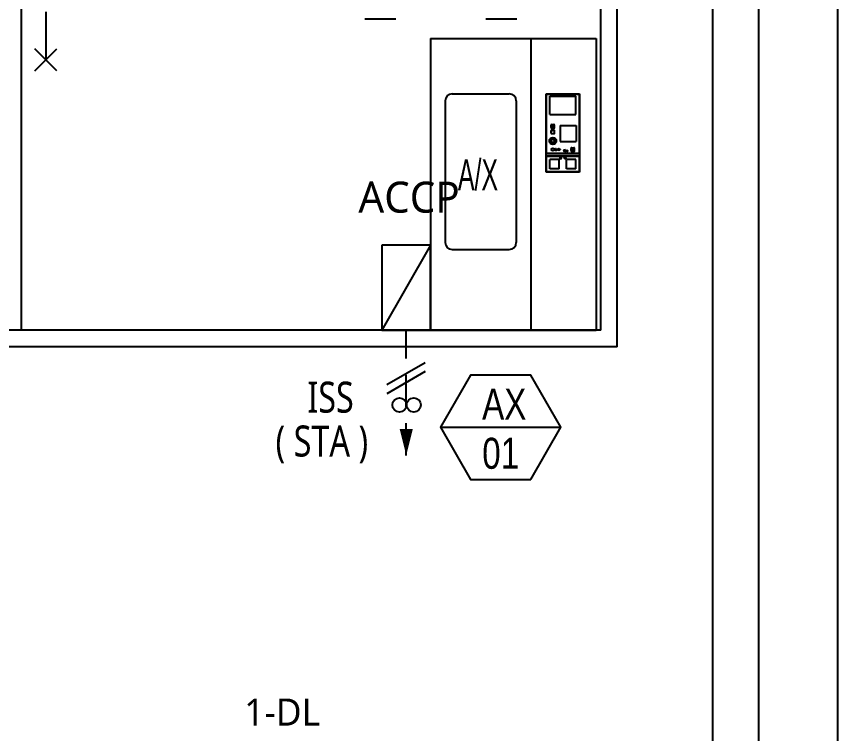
# Model space of a CAD drawing. Header units: millimetres. Extents: x -86 to 11742, y 5229 to 11464.
# Drawn here: x 8099.5 to 8163, y 5434.3 to 5489.8 of the extents above; entities that cross this region are included whole.
import ezdxf
from ezdxf.enums import TextEntityAlignment as Align

# ---------------------------------------------------------------- set-up
doc = ezdxf.new("R2010")
doc.units = ezdxf.units.MM
doc.header["$LTSCALE"] = 5
doc.linetypes.add('DASHED', pattern=[0.75, 0.5, -0.25])
doc.linetypes.add('PHANTOM', pattern=[63.5, 31.75, -6.35, 6.35, -6.35, 6.35, -6.35])
for name, color, linetype in [('AUTO', 7, 'CONTINUOUS'), ('NARA', 8, 'CONTINUOUS'), ('장비배치', 2, 'CONTINUOUS')]:
    doc.layers.add(name, color=color, linetype=linetype)
doc.styles.add('QQ', font='MALGUN.TTF.TTF')
doc.styles.get("Standard").update_dxf_attribs({"font": 'SYMBOL'})
doc.styles.add('TSTYLE8', font='txt', dxfattribs={"width": 0.95, "height": 5})
doc.styles.add('TSTYLE9', font='txt', dxfattribs={"width": 0.95, "height": 4})

# ---------------------------------------------------------------- blocks, each defined once
blk = doc.blocks.new('AC-S')
at = {"layer": '장비배치', "linetype": 'Continuous'}
for p, q in [((-400.5, 1411.2), (400.5, 1411.2)), ((-400.5, 1411.2), (-400.5, 0)), ((84.7, 1411.2), (84.7, 0)), ((400.5, 1411.2), (400.5, 0)), ((-296.1, 1144), (-19.8, 1144)), ((-329.7, 1110.4), (-329.7, 425)), ((13.8, 1110.4), (13.8, 425)), ((-296.1, 391.4), (-19.8, 391.4)), ((-400.5, 0), (400.5, 0))]:
    blk.add_line(p, q, dxfattribs=at)
at = {"layer": '장비배치', "color": 5, "linetype": 'Continuous'}
for p, q in [((158.9, 1144), (319.5, 1144)), ((158.9, 764.7), (158.9, 1144)), ((160.3, 1142.7), (318.2, 1142.7)), ((160.3, 856.1), (160.3, 1142.7)), ((160.9, 1142), (317.5, 1142)), ((160.9, 856.7), (160.9, 1142)), ((177.1, 1132.6), (301.4, 1132.6)), ((177.1, 1043.9), (177.1, 1132.6)), ((301.4, 1043.9), (301.4, 1132.6)), ((317.5, 1142), (317.5, 856.7)), ((318.2, 1142.7), (318.2, 856.1)), ((319.5, 1144), (319.5, 764.7)), ((177.1, 1043.9), (301.4, 1043.9)), ((185.8, 995.2), (195.9, 995.2)), ((182.4, 981.7), (182.4, 991.8)), ((182.4, 954.8), (182.4, 964.9)), ((185.8, 978.4), (195.9, 978.4)), ((185.8, 968.3), (195.9, 968.3)), ((190, 984.5), (190, 989)), ((191.7, 984.5), (191.7, 989)), ((199.2, 981.7), (199.2, 991.8)), ((199.2, 954.8), (199.2, 964.9)), ((226.5, 990.5), (303.1, 990.5)), ((226.5, 990.5), (226.5, 913.9)), ((303.1, 990.5), (303.1, 913.9)), ((185.8, 951.5), (195.9, 951.5)), ((226.5, 913.9), (303.1, 913.9)), ((204.3, 878), (202.8, 873.3)), ((204.8, 877.8), (203.3, 873.1)), ((203.5, 879), (207.4, 879)), ((203.5, 878.3), (203.5, 879)), ((203.5, 878.3), (207.4, 878.3)), ((204.3, 878), (204.8, 877.8)), ((205.2, 877.9), (205.7, 877.9)), ((205.2, 872.1), (205.2, 877.9)), ((205.7, 872.1), (205.7, 877.9)), ((206.7, 878), (206.2, 877.8)), ((206.2, 877.8), (207.6, 873.1)), ((207.4, 878.3), (207.4, 879)), ((207.4, 875.7), (208.1, 873.3)), ((220, 878.4), (213.9, 874.5)), ((219.3, 875.9), (214.8, 873)), ((217.4, 873.9), (217.4, 873.8)), ((219.3, 874.7), (218.2, 874.7)), ((220.8, 875), (219.1, 875)), ((219.5, 876.1), (219.3, 875.9)), ((219.3, 875.8), (220.8, 875)), ((221.8, 874.7), (219.3, 874.7)), ((219.5, 876.1), (221.8, 874.7)), ((221.4, 878.4), (226.7, 875.4)), ((226.7, 875.4), (226.7, 873)), ((279.2, 869.5), (279.2, 879.6)), ((287.4, 878), (281.3, 874)), ((286.7, 875.5), (282.2, 872.6)), ((282.6, 882.9), (292.7, 882.9)), ((286.7, 874.3), (285.6, 874.3)), ((288.2, 874.6), (286.5, 874.6)), ((286.9, 875.6), (286.7, 875.5)), ((286.7, 875.4), (288.2, 874.6)), ((289.2, 874.3), (286.7, 874.3)), ((286.9, 875.6), (289.2, 874.3)), ((288.8, 878), (294.1, 874.9)), ((294.1, 874.9), (294.1, 872.6)), ((296, 869.5), (296, 879.6)), ((160.3, 856.1), (318.2, 856.1)), ((160.3, 766), (160.3, 841.9)), ((318.2, 841.9), (160.3, 841.9)), ((160.9, 856.7), (317.5, 856.7)), ((160.9, 766.7), (160.9, 841.3)), ((317.5, 841.3), (160.9, 841.3)), ((201.5, 873.4), (200.8, 873.2)), ((202.8, 873.3), (203.3, 873.1)), ((204.9, 871.9), (204.4, 872.6)), ((205.2, 872.1), (205.7, 872.1)), ((206.1, 871.9), (206.5, 872.6)), ((208.1, 873.3), (207.6, 873.1)), ((209.5, 873.4), (210.1, 873.2)), ((213.7, 873.3), (213.7, 873.3)), ((222.3, 873), (218.2, 873)), ((220.9, 872.8), (219.2, 872.8)), ((225.3, 836.5), (225.3, 830.5)), ((231.7, 836.9), (225.6, 836.9)), ((226.3, 835.5), (226.3, 831.5)), ((230.7, 835.9), (226.6, 835.9)), ((231, 835.5), (231, 831.5)), ((232, 836.5), (232, 830.5)), ((246.1, 873), (246.1, 872)), ((246.1, 867.2), (246.1, 866.1)), ((249.6, 870.1), (252, 870.1)), ((249.6, 869.1), (252, 869.1)), ((252, 873), (252, 872)), ((252, 870.1), (252, 869.1)), ((252, 867.2), (252, 866.1)), ((256.7, 868.7), (256.7, 868.4)), ((256.7, 868.4), (257.4, 868.4)), ((257.4, 868.4), (257.4, 866.1)), ((257.4, 866.1), (257.7, 866.1)), ((257.5, 869.6), (257.7, 869.6)), ((257.7, 869.6), (257.7, 866.1)), ((258.7, 868.7), (258.9, 868.7)), ((258.7, 866.4), (260, 868.4)), ((258.7, 866.3), (258.7, 866.1)), ((258.7, 866.1), (260.4, 866.1)), ((260.2, 868.2), (259.1, 866.4)), ((259.1, 866.4), (260.4, 866.4)), ((260.4, 866.4), (260.4, 866.1)), ((261.6, 868.6), (261.3, 868.6)), ((261.3, 867.1), (261.6, 867.1)), ((262.2, 867.7), (262.2, 868)), ((281.1, 872.9), (281.1, 872.9)), ((282.6, 866.1), (292.7, 866.1)), ((284.8, 873.5), (284.8, 873.4)), ((289.7, 872.6), (285.6, 872.6)), ((288.3, 872.3), (286.6, 872.3)), ((317.5, 841.3), (317.5, 766.7)), ((318.2, 841.9), (318.2, 766)), ((175.7, 781.5), (175.7, 826.5)), ((220.8, 826.5), (175.7, 826.5)), ((220.8, 781.5), (220.8, 826.5)), ((231.7, 830.2), (225.6, 830.2)), ((230.7, 831.2), (226.6, 831.2)), ((302.7, 826.5), (257.7, 826.5)), ((257.7, 781.5), (257.7, 826.5)), ((302.7, 781.5), (302.7, 826.5)), ((319.5, 764.7), (158.9, 764.7)), ((318.2, 766), (160.3, 766)), ((317.5, 766.7), (160.9, 766.7)), ((220.8, 781.5), (175.7, 781.5)), ((302.7, 781.5), (257.7, 781.5)), ((302.7, 781.5), (257.7, 781.5))]:
    blk.add_line(p, q, dxfattribs=at)
for points in [[(254.4, 867.9), (254.4, 867.6), (254.4, 867.3), (254.5, 867.1), (254.5, 866.8), (254.6, 866.7), (254.6, 866.6), (254.7, 866.5), (254.7, 866.5), (254.8, 866.4), (254.8, 866.3), (254.9, 866.3), (254.9, 866.2), (255, 866.2), (255, 866.2), (255, 866.2), (255.1, 866.2), (255.1, 866.2), (255.1, 866.1), (255.2, 866.1), (255.2, 866.1), (255.2, 866.1), (255.3, 866.1), (255.3, 866.1), (255.3, 866.1), (255.4, 866.2), (255.4, 866.2), (255.4, 866.2), (255.5, 866.2), (255.5, 866.2), (255.5, 866.2), (255.6, 866.3), (255.6, 866.3), (255.7, 866.4), (255.7, 866.5), (255.8, 866.5), (255.8, 866.6), (255.9, 866.7), (256, 867), (256, 867.2), (256.1, 867.5), (256.1, 867.7), (256.1, 868), (256.1, 868.3), (256, 868.5), (256, 868.7), (255.9, 869), (255.8, 869.1), (255.8, 869.2), (255.7, 869.2), (255.7, 869.3), (255.6, 869.4), (255.6, 869.4), (255.5, 869.5), (255.5, 869.5), (255.5, 869.5), (255.4, 869.5), (255.4, 869.5), (255.4, 869.5), (255.3, 869.6), (255.3, 869.6), (255.3, 869.6), (255.2, 869.6), (255.2, 869.6), (255.2, 869.6), (255.1, 869.6), (255.1, 869.5), (255.1, 869.5), (255, 869.5), (255, 869.5), (255, 869.5), (254.9, 869.5), (254.9, 869.4), (254.8, 869.4), (254.8, 869.3), (254.7, 869.2), (254.7, 869.2), (254.6, 869.1), (254.6, 869), (254.5, 868.7), (254.4, 868.5), (254.4, 868.3), (254.4, 868.1), (254.4, 867.9)], [(254.7, 867.9), (254.7, 867.6), (254.7, 867.4), (254.7, 867.2), (254.8, 867), (254.8, 866.8), (254.9, 866.8), (254.9, 866.7), (254.9, 866.6), (255, 866.6), (255, 866.5), (255, 866.5), (255, 866.5), (255.1, 866.5), (255.1, 866.5), (255.1, 866.5), (255.1, 866.4), (255.2, 866.4), (255.2, 866.4), (255.2, 866.4), (255.2, 866.4), (255.2, 866.4), (255.3, 866.4), (255.3, 866.4), (255.3, 866.4), (255.3, 866.5), (255.4, 866.5), (255.4, 866.5), (255.4, 866.5), (255.4, 866.5), (255.4, 866.5), (255.5, 866.6), (255.5, 866.6), (255.6, 866.7), (255.6, 866.8), (255.6, 866.8), (255.7, 867), (255.7, 867.2), (255.8, 867.4), (255.8, 867.6), (255.8, 867.9), (255.8, 868.1), (255.8, 868.3), (255.7, 868.5), (255.7, 868.7), (255.6, 868.9), (255.6, 868.9), (255.6, 869), (255.5, 869.1), (255.5, 869.1), (255.4, 869.2), (255.4, 869.2), (255.4, 869.2), (255.4, 869.2), (255.4, 869.2), (255.3, 869.3), (255.3, 869.3), (255.3, 869.3), (255.3, 869.3), (255.2, 869.3), (255.2, 869.3), (255.2, 869.3), (255.2, 869.3), (255.2, 869.3), (255.1, 869.3), (255.1, 869.3), (255.1, 869.2), (255.1, 869.2), (255, 869.2), (255, 869.2), (255, 869.2), (255, 869.1), (254.9, 869.1), (254.9, 869), (254.9, 868.9), (254.8, 868.9), (254.8, 868.7), (254.7, 868.5), (254.7, 868.3), (254.7, 868.1), (254.7, 867.9)]]:
    blk.add_lwpolyline(points, dxfattribs=at)
for centre, radius in [((190.8, 986.8), 5.44), ((190.8, 986.8), 4.23), ((190.8, 916.2), 16.8), ((190.8, 916.2), 10.8), ((190.8, 916.2), 7.73), ((190.8, 874.5), 6.05), ((226.6, 835.5), 0.168), ((226.6, 834.7), 0.168), ((226.6, 833.9), 0.168), ((226.9, 835.1), 0.168), ((226.9, 834.3), 0.168), ((227.3, 835.5), 0.168), ((227.3, 834.7), 0.168), ((227.3, 833.9), 0.168), ((227.6, 835.1), 0.168), ((227.6, 834.3), 0.168), ((228, 835.5), 0.168), ((228, 834.7), 0.168), ((228, 833.9), 0.168), ((228.3, 835.1), 0.168), ((228.3, 834.3), 0.168), ((228.6, 835.5), 0.168), ((228.6, 834.7), 0.168), ((228.6, 833.9), 0.168), ((229, 835.1), 0.168), ((229, 834.3), 0.168), ((229.3, 835.5), 0.168), ((229.3, 834.7), 0.168), ((229.3, 833.9), 0.168), ((229.6, 835.1), 0.168), ((229.6, 834.3), 0.168), ((230, 835.5), 0.168), ((230, 834.7), 0.168), ((230, 833.9), 0.168), ((230.3, 835.1), 0.168), ((230.3, 834.3), 0.168), ((230.7, 835.5), 0.168), ((230.7, 834.7), 0.168), ((230.7, 833.9), 0.168), ((249.8, 833.5), 3.32), ((247.1, 834.8), 0.168), ((247.1, 834), 0.168), ((247.8, 835.2), 0.168), ((247.8, 834.4), 0.168), ((248.4, 835.6), 0.168), ((248.4, 834.8), 0.168), ((248.4, 834), 0.168), ((249, 836), 0.168), ((249, 835.2), 0.168), ((249, 834.4), 0.168), ((249.6, 836.4), 0.168), ((249.6, 835.6), 0.168), ((249.6, 834.8), 0.168), ((249.6, 834), 0.168), ((250.3, 836), 0.168), ((250.3, 835.2), 0.168), ((250.3, 834.4), 0.168), ((250.9, 836.4), 0.168), ((250.9, 835.6), 0.168), ((250.9, 834.8), 0.168), ((250.9, 834), 0.168), ((251.6, 836), 0.168), ((251.6, 835.2), 0.168), ((251.6, 834.4), 0.168), ((252.2, 835.6), 0.168), ((252.2, 834.8), 0.168), ((252.2, 834), 0.168), ((226.6, 833.1), 0.168), ((226.6, 832.3), 0.168), ((226.6, 831.5), 0.168), ((226.9, 833.5), 0.168), ((226.9, 832.7), 0.168), ((226.9, 831.9), 0.168), ((227.3, 833.1), 0.168), ((227.3, 832.3), 0.168), ((227.3, 831.5), 0.168), ((227.6, 833.5), 0.168), ((227.6, 832.7), 0.168), ((227.6, 831.9), 0.168), ((228, 833.1), 0.168), ((228, 832.3), 0.168), ((228, 831.5), 0.168), ((228.3, 833.5), 0.168), ((228.3, 832.7), 0.168), ((228.3, 831.9), 0.168), ((228.6, 833.1), 0.168), ((228.6, 832.3), 0.168), ((228.6, 831.5), 0.168), ((229, 833.5), 0.168), ((229, 832.7), 0.168), ((229, 831.9), 0.168), ((229.3, 833.1), 0.168), ((229.3, 832.3), 0.168), ((229.3, 831.5), 0.168), ((229.6, 833.5), 0.168), ((229.6, 832.7), 0.168), ((229.6, 831.9), 0.168), ((230, 833.1), 0.168), ((230, 832.3), 0.168), ((230, 831.5), 0.168), ((230.3, 833.5), 0.168), ((230.3, 832.7), 0.168), ((230.3, 831.9), 0.168), ((230.7, 833.1), 0.168), ((230.7, 832.3), 0.168), ((230.7, 831.5), 0.168), ((247.1, 833.2), 0.168), ((247.8, 833.6), 0.168), ((247.8, 832.8), 0.168), ((248.4, 833.2), 0.168), ((249, 833.6), 0.168), ((249, 832.8), 0.168), ((249.6, 833.2), 0.168), ((250.3, 833.6), 0.168), ((250.3, 832.8), 0.168), ((250.9, 833.2), 0.168), ((251.6, 833.6), 0.168), ((251.6, 832.8), 0.168), ((252.2, 833.2), 0.168), ((252.9, 833.6), 0.168), ((252.9, 832.8), 0.168)]:
    blk.add_circle(centre, radius, dxfattribs=at)
at = {"layer": '장비배치', "linetype": 'Continuous'}
for centre, start, end in [((-296.1, 1110.4), 90, 180), ((-19.8, 1110.4), 0, 90), ((-296.1, 425), 180, 270), ((-19.8, 425), 270, 0)]:
    blk.add_arc(centre, 33.6, start, end, dxfattribs=at)
at = {"layer": '장비배치', "color": 5, "linetype": 'Continuous'}
for centre, radius, start, end in [((185.8, 991.8), 3.36, 90, 179.9999), ((195.9, 991.8), 3.36, 359.9999, 90), ((185.8, 981.7), 3.36, 179.9999, 269.9999), ((185.8, 964.9), 3.36, 90, 179.9999), ((185.8, 954.8), 3.36, 179.9999, 269.9999), ((190.8, 989), 0.806, 90, 179.9999), ((190.8, 984.5), 0.806, 179.9999, 269.9999), ((190.8, 989), 0.806, 360, 90), ((190.8, 984.5), 0.806, 269.9999, 360), ((195.9, 981.7), 3.36, 269.9999, 359.9999), ((195.9, 964.9), 3.36, 359.9999, 90), ((195.9, 954.8), 3.36, 269.9999, 359.9999), ((214.3, 873.8), 0.806, 122.7352, 212.7351), ((218.2, 873.9), 0.806, 89.9999, 179.9999), ((218.2, 873.8), 0.806, 179.9999, 269.9999), ((226.7, 874), 7.58, 166.0694, 172.667), ((220.8, 877.3), 1.34, 59.7435, 122.7352), ((282.6, 879.6), 3.36, 90, 179.9999), ((281.7, 873.3), 0.806, 122.7352, 212.7351), ((285.6, 873.5), 0.806, 89.9999, 179.9999), ((294.1, 873.6), 7.58, 166.0694, 172.667), ((288.1, 876.8), 1.34, 59.7435, 122.7352), ((292.7, 879.6), 3.36, 359.9999, 90), ((203.2, 873.8), 2.47, 193.4222, 311.5932), ((203.2, 873.7), 1.73, 191.1569, 317.4524), ((207.7, 873.8), 2.47, 228.4066, 346.5777), ((207.8, 873.7), 1.73, 222.5475, 348.843), ((214.4, 873.7), 0.806, 212.7351, 302.7352), ((226.7, 874), 7.58, 189.4836, 193.6855), ((220.1, 872.5), 0.84, 201.6231, 2.7222), ((226.6, 874), 5.82, 192.4058, 194.3836), ((224.5, 876.3), 3.88, 235.7945, 304.2054), ((225.6, 836.5), 0.336, 90, 180), ((226.6, 835.5), 0.336, 90, 180), ((230.7, 835.5), 0.336, 360, 90), ((231.7, 836.5), 0.336, 360, 90), ((246.1, 869.6), 3.43, 90, 269.9999), ((246.1, 869.6), 2.4, 90, 269.9999), ((252, 869.6), 3.43, 90, 269.9999), ((252, 869.6), 2.4, 90, 167.6263), ((252, 869.6), 2.4, 192.3736, 269.9999), ((256.1, 869.6), 0.714, 179.9999, 181.9347), ((256.7, 869.6), 0.857, 269.9999, 359.9999), ((259.5, 868.7), 0.857, 327.2208, 179.9999), ((258.8, 866.3), 0.143, 0, 147.2209), ((259.5, 868.7), 0.571, 327.2209, 179.9999), ((262.2, 868.6), 0.941, 304.7719, 179.9999), ((262.2, 867.1), 0.941, 179.9999, 55.228), ((262.2, 868.6), 0.605, 269.9999, 179.9999), ((262.2, 867.1), 0.605, 179.9999, 90), ((282.6, 869.5), 3.36, 179.9999, 269.9999), ((281.8, 873.3), 0.806, 212.7351, 302.7352), ((285.6, 873.4), 0.806, 179.9999, 269.9999), ((294.1, 873.6), 7.58, 189.4836, 193.6855), ((287.5, 872.1), 0.84, 201.6231, 2.7222), ((293.9, 873.6), 5.82, 192.4058, 194.3836), ((291.9, 875.8), 3.88, 235.7945, 304.2054), ((292.7, 869.5), 3.36, 269.9999, 359.9999), ((225.6, 830.5), 0.336, 180, 270), ((226.6, 831.5), 0.336, 180, 270), ((230.7, 831.5), 0.336, 270, 360), ((231.7, 830.5), 0.336, 270, 360), ((246.5, 832.8), 0.634, 294.0667, 360), ((247.8, 832.8), 0.634, 180, 360), ((249, 832.8), 0.634, 180, 360), ((250.3, 832.8), 0.634, 180, 360), ((251.6, 832.8), 0.634, 180, 360), ((252.9, 832.8), 0.634, 180, 268.9341)]:
    blk.add_arc(centre, radius, start, end, dxfattribs=at)
at = {"layer": '장비배치', "color": 5, "linetype": 'Continuous', "width": 0.95}
for s, height, style, p in [('ON/OFF', 3.36, 'TSTYLE8', (181.6, 972.9)), ('CYCLE', 2.69, 'TSTYLE9', (184.5, 960.9)), ('STOP', 3.36, 'TSTYLE8', (184.4, 956))]:
    blk.add_text(s, height=height, rotation=360, dxfattribs=dict(at, style=style)).set_placement(p)

msp = doc.modelspace()

# ---------------------------------------------------------------- linework, layer by layer
at = {"layer": 'AUTO', "color": 2}
for p, q in [((8163.029, 5581.426), (8163.029, 5429.107)), ((8131.534, 5472.057), (8127.774, 5465.461))]:
    msp.add_line(p, q, dxfattribs=at)
at = {"layer": 'AUTO'}
for p, q in [((8101.772, 5490.098), (8101.772, 5486.403)), ((8100.925, 5485.556), (8102.62, 5487.25)), ((8102.62, 5485.556), (8100.925, 5487.25)), ((8131.112, 5462.955), (8128.142, 5461.241)), ((8131.112, 5462.269), (8128.142, 5460.555))]:
    msp.add_line(p, q, dxfattribs=at)
at = {"layer": 'AUTO', "color": 3}
for p, q in [((8131.534, 5472.057), (8127.774, 5472.057)), ((8127.774, 5472.057), (8127.774, 5465.461)), ((8131.534, 5465.461), (8131.534, 5472.057)), ((8127.774, 5465.461), (8131.534, 5465.461))]:
    msp.add_line(p, q, dxfattribs=at)
at = {"layer": 'AUTO', "color": 4, "linetype": 'DASHED'}
msp.add_line((8129.654, 5455.778), (8129.654, 5465.461), dxfattribs=at)
at = {"layer": 'AUTO'}
msp.add_lwpolyline([(8129.654, 5455.778, 0, 1.029, 0), (8129.654, 5457.835, 1.029, 1.029, 0)], format="xyseb", dxfattribs=at)
for centre in [(8129.133, 5459.687), (8130.23, 5459.687)]:
    msp.add_circle(centre, 0.549, dxfattribs=at)
at = {"layer": 'NARA', "color": 8}
for p, q in [((8145.973, 5464.19), (8145.973, 5574.821)), ((8144.702, 5465.461), (8144.702, 5573.551)), ((8156.929, 5414.178), (8156.929, 5566.497)), ((8153.388, 5415.378), (8153.388, 5563.497)), ((8099.893, 5465.461), (8099.893, 5518.508)), ((8144.702, 5465.461), (7672.287, 5465.461)), ((8145.973, 5464.19), (7671.016, 5464.19)), ((8132.297, 5457.961), (8141.628, 5457.961))]:
    msp.add_line(p, q, dxfattribs=at)
at = {"layer": 'NARA', "color": 8, "linetype": 'Continuous', "lineweight": -3}
msp.add_line((8126.459, 5489.57), (8128.859, 5489.57), dxfattribs=at)
at = {"layer": 'NARA', "color": 8, "linetype": 'PHANTOM', "ltscale": 0.1}
msp.add_line((8135.82, 5489.57), (8138.22, 5489.57), dxfattribs=at)
at = {"layer": 'NARA', "color": 8}
msp.add_lwpolyline([(8139.295, 5453.921), (8141.628, 5457.961), (8139.295, 5462.002), (8134.63, 5462.002), (8132.297, 5457.961), (8134.63, 5453.921)], close=True, dxfattribs=at)

# ---------------------------------------------------------------- block references
at = {"layer": 'NARA', "color": 8, "linetype": 'Continuous', "xscale": 0.016, "yscale": 0.016, "zscale": 0.016}
msp.add_blockref('AC-S', (8137.942, 5465.461), dxfattribs=at)

# ---------------------------------------------------------------- texts
at = {"layer": 'AUTO', "color": 2, "style": 'QQ'}
msp.add_text('ACCP', height=2.4, dxfattribs=at).set_placement((8125.951, 5474.57))
at = {"layer": 'AUTO', "color": 2, "style": 'QQ', "width": 0.8}
msp.add_text('ISS', height=2.4, dxfattribs=at).set_placement((8121.998, 5459.089))
at = {"layer": 'AUTO', "color": 4, "style": 'QQ', "width": 0.8}
msp.add_text('( STA )', height=2.4, dxfattribs=at).set_placement((8119.543, 5455.694))
at = {"layer": 'AUTO', "color": 2, "style": 'QQ'}
msp.add_text('1-DL', height=2.1, dxfattribs=at).set_placement((8120.055, 5435.914), align=Align.MIDDLE_CENTER)
at = {"layer": 'NARA', "color": 8, "width": 0.6}
msp.add_text('A/C', height=2.4, dxfattribs=at).set_placement((8135.205, 5477.507), align=Align.MIDDLE_CENTER)
at = {"layer": 'NARA', "color": 8, "width": 0.8}
for s, p in [('AC', (8137.236, 5459.756)), ('01', (8136.962, 5455.947))]:
    msp.add_text(s, height=2.4, dxfattribs=at).set_placement(p, align=Align.MIDDLE)

doc.saveas('drawing.dxf')
